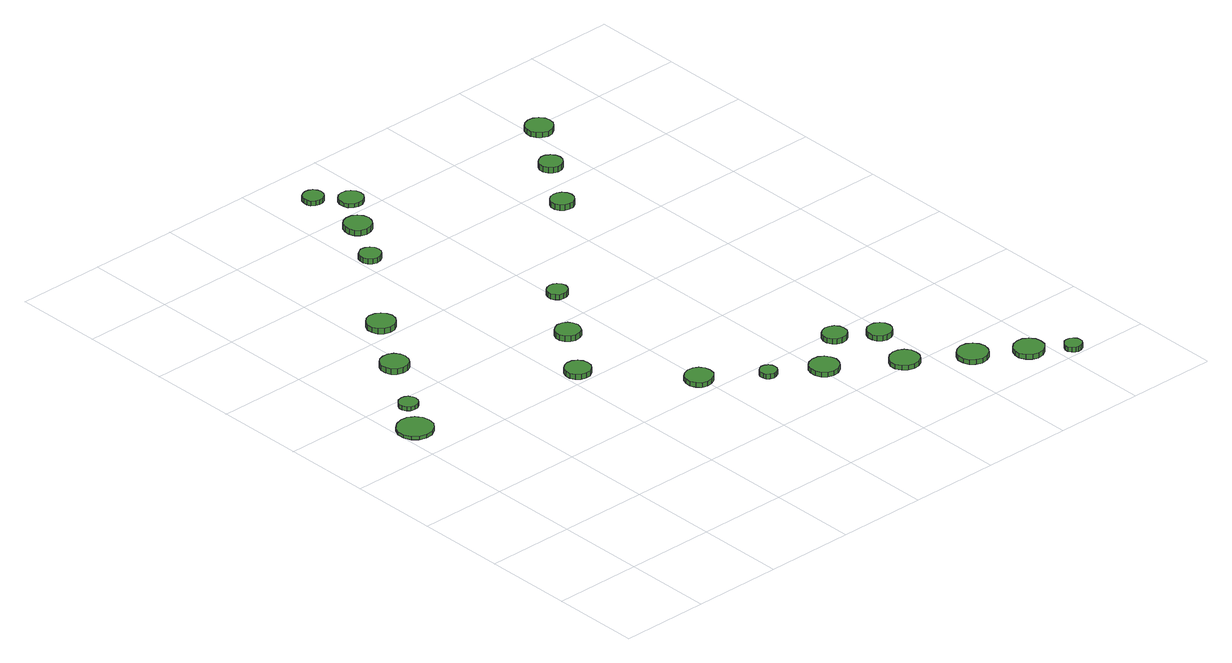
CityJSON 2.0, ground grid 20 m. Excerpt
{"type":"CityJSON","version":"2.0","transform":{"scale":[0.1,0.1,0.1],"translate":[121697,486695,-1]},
"CityObjects":{
"tree1":{"type":"SolitaryVegetationObject","attributes":{"function":"something"},"geometry":[{"type":"MultiSurface","lod":"1","boundaries":[[[0,1,2,3,4,5,6,7,8,9,10,11,12,13,14]],[[15,16,17,18,19,20,21,22,23,24,25,26,27,28,29]],[[0,29,28,1]],[[1,28,27,2]],[[2,27,26,3]],[[3,26,25,4]],[[4,25,24,5]],[[5,24,23,6]],[[6,23,22,7]],[[7,22,21,8]],[[8,21,20,9]],[[9,20,19,10]],[[10,19,18,11]],[[11,18,17,12]],[[12,17,16,13]],[[13,16,15,14]],[[14,15,29,0]]]}]},
"tree2":{"type":"SolitaryVegetationObject","attributes":{"function":"something"},"geometry":[{"type":"MultiSurface","lod":"1","boundaries":[[[30,31,32,33,34,35,36,37,38,39,40,41,42,43,44]],[[45,46,47,48,49,50,51,52,53,54,55,56,57,58,59]],[[30,59,58,31]],[[31,58,57,32]],[[32,57,56,33]],[[33,56,55,34]],[[34,55,54,35]],[[35,54,53,36]],[[36,53,52,37]],[[37,52,51,38]],[[38,51,50,39]],[[39,50,49,40]],[[40,49,48,41]],[[41,48,47,42]],[[42,47,46,43]],[[43,46,45,44]],[[44,45,59,30]]]}]},
"tree3":{"type":"SolitaryVegetationObject","attributes":{"function":"something"},"geometry":[{"type":"MultiSurface","lod":"1","boundaries":[[[60,61,62,63,64,65,66,67,68,69,70,71,72,73,74]],[[75,76,77,78,79,80,81,82,83,84,85,86,87,88,89]],[[60,89,88,61]],[[61,88,87,62]],[[62,87,86,63]],[[63,86,85,64]],[[64,85,84,65]],[[65,84,83,66]],[[66,83,82,67]],[[67,82,81,68]],[[68,81,80,69]],[[69,80,79,70]],[[70,79,78,71]],[[71,78,77,72]],[[72,77,76,73]],[[73,76,75,74]],[[74,75,89,60]]]}]},
"tree4":{"type":"SolitaryVegetationObject","attributes":{"function":"something"},"geometry":[{"type":"MultiSurface","lod":"1","boundaries":[[[90,91,92,93,94,95,96,97,98,99,100,101,102,103,104]],[[105,106,107,108,109,110,111,112,113,114,115,116,117,118,119]],[[90,119,118,91]],[[91,118,117,92]],[[92,117,116,93]],[[93,116,115,94]],[[94,115,114,95]],[[95,114,113,96]],[[96,113,112,97]],[[97,112,111,98]],[[98,111,110,99]],[[99,110,109,100]],[[100,109,108,101]],[[101,108,107,102]],[[102,107,106,103]],[[103,106,105,104]],[[104,105,119,90]]]}]},
"tree5":{"type":"SolitaryVegetationObject","attributes":{"function":"something"},"geometry":[{"type":"MultiSurface","lod":"1","boundaries":[[[120,121,122,123,124,125,126,127,128,129,130,131,132,133,134]],[[135,136,137,138,139,140,141,142,143,144,145,146,147,148,149]],[[120,149,148,121]],[[121,148,147,122]],[[122,147,146,123]],[[123,146,145,124]],[[124,145,144,125]],[[125,144,143,126]],[[126,143,142,127]],[[127,142,141,128]],[[128,141,140,129]],[[129,140,139,130]],[[130,139,138,131]],[[131,138,137,132]],[[132,137,136,133]],[[133,136,135,134]],[[134,135,149,120]]]}]},
"tree6":{"type":"SolitaryVegetationObject","attributes":{"function":"something"},"geometry":[{"type":"MultiSurface","lod":"1","boundaries":[[[150,151,152,153,154,155,156,157,158,159,160,161,162,163,164]],[[165,166,167,168,169,170,171,172,173,174,175,176,177,178,179]],[[150,179,178,151]],[[151,178,177,152]],[[152,177,176,153]],[[153,176,175,154]],[[154,175,174,155]],[[155,174,173,156]],[[156,173,172,157]],[[157,172,171,158]],[[158,171,170,159]],[[159,170,169,160]],[[160,169,168,161]],[[161,168,167,162]],[[162,167,166,163]],[[163,166,165,164]],[[164,165,179,150]]]}]},
"tree7":{"type":"SolitaryVegetationObject","attributes":{"function":"something"},"geometry":[{"type":"MultiSurface","lod":"1","boundaries":[[[180,181,182,183,184,185,186,187,188,189,190,191,192,193,194]],[[195,196,197,198,199,200,201,202,203,204,205,206,207,208,209]],[[180,209,208,181]],[[181,208,207,182]],[[182,207,206,183]],[[183,206,205,184]],[[184,205,204,185]],[[185,204,203,186]],[[186,203,202,187]],[[187,202,201,188]],[[188,201,200,189]],[[189,200,199,190]],[[190,199,198,191]],[[191,198,197,192]],[[192,197,196,193]],[[193,196,195,194]],[[194,195,209,180]]]}]},
"tree8":{"type":"SolitaryVegetationObject","attributes":{"function":"something"},"geometry":[{"type":"MultiSurface","lod":"1","boundaries":[[[210,211,212,213,214,215,216,217,218,219,220,221,222,223,224]],[[225,226,227,228,229,230,231,232,233,234,235,236,237,238,239]],[[210,239,238,211]],[[211,238,237,212]],[[212,237,236,213]],[[213,236,235,214]],[[214,235,234,215]],[[215,234,233,216]],[[216,233,232,217]],[[217,232,231,218]],[[218,231,230,219]],[[219,230,229,220]],[[220,229,228,221]],[[221,228,227,222]],[[222,227,226,223]],[[223,226,225,224]],[[224,225,239,210]]]}]},
"tree9":{"type":"SolitaryVegetationObject","attributes":{"function":"something"},"geometry":[{"type":"MultiSurface","lod":"1","boundaries":[[[240,241,242,243,244,245,246,247,248,249,250,251,252,253,254]],[[255,256,257,258,259,260,261,262,263,264,265,266,267,268,269]],[[240,269,268,241]],[[241,268,267,242]],[[242,267,266,243]],[[243,266,265,244]],[[244,265,264,245]],[[245,264,263,246]],[[246,263,262,247]],[[247,262,261,248]],[[248,261,260,249]],[[249,260,259,250]],[[250,259,258,251]],[[251,258,257,252]],[[252,257,256,253]],[[253,256,255,254]],[[254,255,269,240]]]}]},
"tree10":{"type":"SolitaryVegetationObject","attributes":{"function":"something"},"geometry":[{"type":"MultiSurface","lod":"1","boundaries":[[[270,271,272,273,274,275,276,277,278,279,280,281,282,283,284]],[[285,286,287,288,289,290,291,292,293,294,295,296,297,298,299]],[[270,299,298,271]],[[271,298,297,272]],[[272,297,296,273]],[[273,296,295,274]],[[274,295,294,275]],[[275,294,293,276]],[[276,293,292,277]],[[277,292,291,278]],[[278,291,290,279]],[[279,290,289,280]],[[280,289,288,281]],[[281,288,287,282]],[[282,287,286,283]],[[283,286,285,284]],[[284,285,299,270]]]}]},
"tree11":{"type":"SolitaryVegetationObject","attributes":{"function":"something"},"geometry":[{"type":"MultiSurface","lod":"1","boundaries":[[[300,301,302,303,304,305,306,307,308,309,310,311,312,313,314]],[[315,316,317,318,319,320,321,322,323,324,325,326,327,328,329]],[[300,329,328,301]],[[301,328,327,302]],[[302,327,326,303]],[[303,326,325,304]],[[304,325,324,305]],[[305,324,323,306]],[[306,323,322,307]],[[307,322,321,308]],[[308,321,320,309]],[[309,320,319,310]],[[310,319,318,311]],[[311,318,317,312]],[[312,317,316,313]],[[313,316,315,314]],[[314,315,329,300]]]}]},
"tree12":{"type":"SolitaryVegetationObject","attributes":{"function":"something"},"geometry":[{"type":"MultiSurface","lod":"1","boundaries":[[[330,331,332,333,334,335,336,337,338,339,340,341,342,343,344]],[[345,346,347,348,349,350,351,352,353,354,355,356,357,358,359]],[[330,359,358,331]],[[331,358,357,332]],[[332,357,356,333]],[[333,356,355,334]],[[334,355,354,335]],[[335,354,353,336]],[[336,353,352,337]],[[337,352,351,338]],[[338,351,350,339]],[[339,350,349,340]],[[340,349,348,341]],[[341,348,347,342]],[[342,347,346,343]],[[343,346,345,344]],[[344,345,359,330]]]}]},
"tree13":{"type":"SolitaryVegetationObject","attributes":{"function":"something"},"geometry":[{"type":"MultiSurface","lod":"1","boundaries":[[[360,361,362,363,364,365,366,367,368,369,370,371,372,373,374]],[[375,376,377,378,379,380,381,382,383,384,385,386,387,388,389]],[[360,389,388,361]],[[361,388,387,362]],[[362,387,386,363]],[[363,386,385,364]],[[364,385,384,365]],[[365,384,383,366]],[[366,383,382,367]],[[367,382,381,368]],[[368,381,380,369]],[[369,380,379,370]],[[370,379,378,371]],[[371,378,377,372]],[[372,377,376,373]],[[373,376,375,374]],[[374,375,389,360]]]}]},
"tree14":{"type":"SolitaryVegetationObject","attributes":{"function":"something"},"geometry":[{"type":"MultiSurface","lod":"1","boundaries":[[[390,391,392,393,394,395,396,397,398,399,400,401,402,403,404]],[[405,406,407,408,409,410,411,412,413,414,415,416,417,418,419]],[[390,419,418,391]],[[391,418,417,392]],[[392,417,416,393]],[[393,416,415,394]],[[394,415,414,395]],[[395,414,413,396]],[[396,413,412,397]],[[397,412,411,398]],[[398,411,410,399]],[[399,410,409,400]],[[400,409,408,401]],[[401,408,407,402]],[[402,407,406,403]],[[403,406,405,404]],[[404,405,419,390]]]}]},
"tree15":{"type":"SolitaryVegetationObject","attributes":{"function":"something"},"geometry":[{"type":"MultiSurface","lod":"1","boundaries":[[[420,421,422,423,424,425,426,427,428,429,430,431,432,433,434]],[[435,436,437,438,439,440,441,442,443,444,445,446,447,448,449]],[[420,449,448,421]],[[421,448,447,422]],[[422,447,446,423]],[[423,446,445,424]],[[424,445,444,425]],[[425,444,443,426]],[[426,443,442,427]],[[427,442,441,428]],[[428,441,440,429]],[[429,440,439,430]],[[430,439,438,431]],[[431,438,437,432]],[[432,437,436,433]],[[433,436,435,434]],[[434,435,449,420]]]}]},
"tree16":{"type":"SolitaryVegetationObject","attributes":{"function":"something"},"geometry":[{"type":"MultiSurface","lod":"1","boundaries":[[[450,451,452,453,454,455,456,457,458,459,460,461,462,463,464]],[[465,466,467,468,469,470,471,472,473,474,475,476,477,478,479]],[[450,479,478,451]],[[451,478,477,452]],[[452,477,476,453]],[[453,476,475,454]],[[454,475,474,455]],[[455,474,473,456]],[[456,473,472,457]],[[457,472,471,458]],[[458,471,470,459]],[[459,470,469,460]],[[460,469,468,461]],[[461,468,467,462]],[[462,467,466,463]],[[463,466,465,464]],[[464,465,479,450]]]}]},
"tree17":{"type":"SolitaryVegetationObject","attributes":{"function":"something"},"geometry":[{"type":"MultiSurface","lod":"1","boundaries":[[[480,481,482,483,484,485,486,487,488,489,490,491,492,493,494]],[[495,496,497,498,499,500,501,502,503,504,505,506,507,508,509]],[[480,509,508,481]],[[481,508,507,482]],[[482,507,506,483]],[[483,506,505,484]],[[484,505,504,485]],[[485,504,503,486]],[[486,503,502,487]],[[487,502,501,488]],[[488,501,500,489]],[[489,500,499,490]],[[490,499,498,491]],[[491,498,497,492]],[[492,497,496,493]],[[493,496,495,494]],[[494,495,509,480]]]}]},
"tree18":{"type":"SolitaryVegetationObject","attributes":{"function":"something"},"geometry":[{"type":"MultiSurface","lod":"1","boundaries":[[[510,511,512,513,514,515,516,517,518,519,520,521,522,523,524]],[[525,526,527,528,529,530,531,532,533,534,535,536,537,538,539]],[[510,539,538,511]],[[511,538,537,512]],[[512,537,536,513]],[[513,536,535,514]],[[514,535,534,515]],[[515,534,533,516]],[[516,533,532,517]],[[517,532,531,518]],[[518,531,530,519]],[[519,530,529,520]],[[520,529,528,521]],[[521,528,527,522]],[[522,527,526,523]],[[523,526,525,524]],[[524,525,539,510]]]}]},
"tree19":{"type":"SolitaryVegetationObject","attributes":{"function":"something"},"geometry":[{"type":"MultiSurface","lod":"1","boundaries":[[[540,541,542,543,544,545,546,547,548,549,550,551,552,553,554]],[[555,556,557,558,559,560,561,562,563,564,565,566,567,568,569]],[[540,569,568,541]],[[541,568,567,542]],[[542,567,566,543]],[[543,566,565,544]],[[544,565,564,545]],[[545,564,563,546]],[[546,563,562,547]],[[547,562,561,548]],[[548,561,560,549]],[[549,560,559,550]],[[550,559,558,551]],[[551,558,557,552]],[[552,557,556,553]],[[553,556,555,554]],[[554,555,569,540]]]}]},
"tree20":{"type":"SolitaryVegetationObject","attributes":{"function":"something"},"geometry":[{"type":"MultiSurface","lod":"1","boundaries":[[[570,571,572,573,574,575,576,577,578,579,580,581,582,583,584]],[[585,586,587,588,589,590,591,592,593,594,595,596,597,598,599]],[[570,599,598,571]],[[571,598,597,572]],[[572,597,596,573]],[[573,596,595,574]],[[574,595,594,575]],[[575,594,593,576]],[[576,593,592,577]],[[577,592,591,578]],[[578,591,590,579]],[[579,590,589,580]],[[580,589,588,581]],[[581,588,587,582]],[[582,587,586,583]],[[583,586,585,584]],[[584,585,599,570]]]}]},
"tree21":{"type":"SolitaryVegetationObject","attributes":{"function":"something"},"geometry":[{"type":"MultiSurface","lod":"1","boundaries":[[[600,601,602,603,604,605,606,607,608,609,610,611,612,613,614]],[[615,616,617,618,619,620,621,622,623,624,625,626,627,628,629]],[[600,629,628,601]],[[601,628,627,602]],[[602,627,626,603]],[[603,626,625,604]],[[604,625,624,605]],[[605,624,623,606]],[[606,623,622,607]],[[607,622,621,608]],[[608,621,620,609]],[[609,620,619,610]],[[610,619,618,611]],[[611,618,617,612]],[[612,617,616,613]],[[613,616,615,614]],[[614,615,629,600]]]}]},
"tree22":{"type":"SolitaryVegetationObject","attributes":{"function":"something"},"geometry":[{"type":"MultiSurface","lod":"1","boundaries":[[[630,631,632,633,634,635,636,637,638,639,640,641,642,643,644]],[[645,646,647,648,649,650,651,652,653,654,655,656,657,658,659]],[[630,659,658,631]],[[631,658,657,632]],[[632,657,656,633]],[[633,656,655,634]],[[634,655,654,635]],[[635,654,653,636]],[[636,653,652,637]],[[637,652,651,638]],[[638,651,650,639]],[[639,650,649,640]],[[640,649,648,641]],[[641,648,647,642]],[[642,647,646,643]],[[643,646,645,644]],[[644,645,659,630]]]}]},
"tree23":{"type":"SolitaryVegetationObject","attributes":{"function":"something"},"geometry":[{"type":"MultiSurface","lod":"1","boundaries":[[[660,661,662,663,664,665,666,667,668,669,670,671,672,673,674]],[[675,676,677,678,679,680,681,682,683,684,685,686,687,688,689]],[[660,689,688,661]],[[661,688,687,662]],[[662,687,686,663]],[[663,686,685,664]],[[664,685,684,665]],[[665,684,683,666]],[[666,683,682,667]],[[667,682,681,668]],[[668,681,680,669]],[[669,680,679,670]],[[670,679,678,671]],[[671,678,677,672]],[[672,677,676,673]],[[673,676,675,674]],[[674,675,689,660]]]}]}
},
"vertices":[
[78,693,16],[75,709,16],[65,722,16],[51,731,16],[35,732,16],[19,727,16],[7,716,16],[0,701,16],[0,685,16],[7,670,16],[19,659,16],[35,654,16],[51,656,16],[65,664,16],[75,677,16],[75,677,8],[65,664,8],[51,656,8],[35,654,8],[19,659,8],[7,670,8],[0,685,8],[0,701,8],[7,716,8],[19,727,8],[35,732,8],[51,731,8],[65,722,8],[75,709,8],[78,693,8],
[115,773,17],[113,781,17],[108,789,17],[101,793,17],[92,794,17],[83,791,17],[77,785,17],[73,777,17],[73,768,17],[77,760,17],[83,754,17],[92,752,17],[101,753,17],[108,757,17],[113,764,17],[113,764,8],[108,757,8],[101,753,8],[92,752,8],[83,754,8],[77,760,8],[73,768,8],[73,777,8],[77,785,8],[83,791,8],[92,794,8],[101,793,8],[108,789,8],[113,781,8],[115,773,8],
[207,904,21],[204,916,21],[197,927,21],[186,933,21],[173,934,21],[160,930,21],[151,922,21],[146,910,21],[146,897,21],[151,885,21],[160,877,21],[173,873,21],[186,874,21],[197,880,21],[204,891,21],[204,891,8],[197,880,8],[186,874,8],[173,873,8],[160,877,8],[151,885,8],[146,897,8],[146,910,8],[151,922,8],[160,930,8],[173,934,8],[186,933,8],[197,927,8],[204,916,8],[207,904,8],
[288,1030,28],[285,1042,28],[277,1053,28],[266,1059,28],[253,1061,28],[241,1057,28],[231,1048,28],[226,1036,28],[226,1023,28],[231,1012,28],[241,1003,28],[253,999,28],[266,1000,28],[277,1007,28],[285,1017,28],[285,1017,15],[277,1007,15],[266,1000,15],[253,999,15],[241,1003,15],[231,1012,15],[226,1023,15],[226,1036,15],[231,1048,15],[241,1057,15],[253,1061,15],[266,1059,15],[277,1053,15],[285,1042,15],[288,1030,15],
[463,636,19],[461,647,19],[454,657,19],[444,663,19],[432,664,19],[421,660,19],[412,653,19],[407,642,19],[407,630,19],[412,619,19],[421,611,19],[432,608,19],[444,609,19],[454,615,19],[461,624,19],[461,624,7],[454,615,7],[444,609,7],[432,608,7],[421,611,7],[412,619,7],[407,630,7],[407,642,7],[412,653,7],[421,660,7],[432,664,7],[444,663,7],[454,657,7],[461,647,7],[463,636,7],
[625,447,19],[623,459,19],[615,470,19],[604,476,19],[591,477,19],[579,473,19],[570,465,19],[565,453,19],[565,440,19],[570,429,19],[579,420,19],[591,416,19],[604,418,19],[615,424,19],[623,434,19],[623,434,8],[615,424,8],[604,418,8],[591,416,8],[579,420,8],[570,429,8],[565,440,8],[565,453,8],[570,465,8],[579,473,8],[591,477,8],[604,476,8],[615,470,8],[623,459,8],[625,447,8],
[548,758,20],[545,769,20],[539,778,20],[529,784,20],[517,785,20],[507,781,20],[498,774,20],[493,763,20],[493,752,20],[498,742,20],[507,734,20],[517,730,20],[529,732,20],[539,737,20],[545,747,20],[545,747,7],[539,737,7],[529,732,7],[517,730,7],[507,734,7],[498,742,7],[493,752,7],[493,763,7],[498,774,7],[507,781,7],[517,785,7],[529,784,7],[539,778,7],[545,769,7],[548,758,7],
[442,1237,30],[440,1247,30],[434,1255,30],[425,1260,30],[415,1261,30],[406,1257,30],[399,1251,30],[395,1242,30],[395,1232,30],[399,1223,30],[406,1216,30],[415,1213,30],[425,1214,30],[434,1219,30],[440,1227,30],[440,1227,18],[434,1219,18],[425,1214,18],[415,1213,18],[406,1216,18],[399,1223,18],[395,1232,18],[395,1242,18],[399,1251,18],[406,1257,18],[415,1261,18],[425,1260,18],[434,1255,18],[440,1247,18],[442,1237,18],
[731,367,19],[730,375,19],[725,381,19],[718,385,19],[711,386,19],[703,383,19],[697,378,19],[694,371,19],[694,363,19],[697,356,19],[703,351,19],[711,348,19],[718,349,19],[725,353,19],[730,359,19],[730,359,8],[725,353,8],[718,349,8],[711,348,8],[703,351,8],[697,356,8],[694,363,8],[694,371,8],[697,378,8],[703,383,8],[711,386,8],[718,385,8],[725,381,8],[730,375,8],[731,367,8],
[631,884,23],[629,893,23],[623,901,23],[615,905,23],[606,906,23],[597,903,23],[590,897,23],[586,889,23],[586,879,23],[590,871,23],[597,864,23],[606,862,23],[615,863,23],[623,867,23],[629,875,23],[629,875,11],[623,867,11],[615,863,11],[606,862,11],[597,864,11],[590,871,11],[586,879,11],[586,889,11],[590,897,11],[597,903,11],[606,906,11],[615,905,11],[623,901,11],[629,893,11],[631,884,11],
[521,1352,21],[518,1364,21],[511,1375,21],[500,1381,21],[487,1382,21],[475,1378,21],[466,1370,21],[461,1358,21],[461,1346,21],[466,1334,21],[475,1326,21],[487,1322,21],[500,1323,21],[511,1329,21],[518,1340,21],[518,1340,8],[511,1329,8],[500,1323,8],[487,1322,8],[475,1326,8],[466,1334,8],[461,1346,8],[461,1358,8],[466,1370,8],[475,1378,8],[487,1382,8],[500,1381,8],[511,1375,8],[518,1364,8],[521,1352,8],
[842,305,19],[839,318,19],[831,329,19],[820,336,19],[806,337,19],[793,333,19],[783,324,19],[778,312,19],[778,298,19],[783,286,19],[793,277,19],[806,273,19],[820,274,19],[831,281,19],[839,292,19],[839,292,8],[831,281,8],[820,274,8],[806,273,8],[793,277,8],[783,286,8],[778,298,8],[778,312,8],[783,324,8],[793,333,8],[806,337,8],[820,336,8],[831,329,8],[839,318,8],[842,305,8],
[523,1496,18],[521,1505,18],[515,1513,18],[507,1517,18],[498,1518,18],[489,1515,18],[481,1509,18],[478,1500,18],[478,1491,18],[481,1482,18],[489,1476,18],[498,1473,18],[507,1474,18],[515,1478,18],[521,1486,18],[521,1486,7],[515,1478,7],[507,1474,7],[498,1473,7],[489,1476,7],[481,1482,7],[478,1491,7],[478,1500,7],[481,1509,7],[489,1515,7],[498,1518,7],[507,1517,7],[515,1513,7],[521,1505,7],[523,1496,7],
[581,1441,16],[579,1452,16],[572,1461,16],[563,1466,16],[551,1467,16],[541,1464,16],[532,1456,16],[528,1446,16],[528,1435,16],[532,1425,16],[541,1417,16],[551,1414,16],[563,1415,16],[572,1421,16],[579,1430,16],[579,1430,7],[572,1421,7],[563,1415,7],[551,1414,7],[541,1417,7],[532,1425,7],[528,1435,7],[528,1446,7],[532,1456,7],[541,1464,7],[551,1467,7],[563,1466,7],[572,1461,7],[579,1452,7],[581,1441,7],
[979,214,19],[977,227,19],[969,238,19],[957,245,19],[944,246,19],[931,242,19],[921,233,19],[915,221,19],[915,207,19],[921,195,19],[931,186,19],[944,182,19],[957,183,19],[969,190,19],[977,201,19],[977,201,8],[969,190,8],[957,183,8],[944,182,8],[931,186,8],[921,195,8],[915,207,8],[915,221,8],[921,233,8],[931,242,8],[944,246,8],[957,245,8],[969,238,8],[977,227,8],[979,214,8],
[934,380,21],[932,391,21],[925,400,21],[916,405,21],[905,407,21],[894,403,21],[886,396,21],[881,386,21],[881,375,21],[886,364,21],[894,357,21],[905,354,21],[916,355,21],[925,360,21],[932,369,21],[932,369,9],[925,360,9],[916,355,9],[905,354,9],[894,357,9],[886,364,9],[881,375,9],[881,386,9],[886,396,9],[894,403,9],[905,407,9],[916,405,9],[925,400,9],[932,391,9],[934,380,9],
[1011,328,20],[1009,339,20],[1002,348,20],[992,354,20],[981,355,20],[971,352,20],[962,344,20],[958,334,20],[958,323,20],[962,313,20],[971,305,20],[981,302,20],[992,303,20],[1002,308,20],[1009,317,20],[1009,317,8],[1002,308,8],[992,303,8],[981,302,8],[971,305,8],[962,313,8],[958,323,8],[958,334,8],[962,344,8],[971,352,8],[981,355,8],[992,354,8],[1002,348,8],[1009,339,8],[1011,328,8],
[1098,138,19],[1095,151,19],[1087,162,19],[1075,169,19],[1061,171,19],[1048,166,19],[1037,157,19],[1032,145,19],[1032,131,19],[1037,118,19],[1048,109,19],[1061,104,19],[1075,106,19],[1087,113,19],[1095,124,19],[1095,124,8],[1087,113,8],[1075,106,8],[1061,104,8],[1048,109,8],[1037,118,8],[1032,131,8],[1032,145,8],[1037,157,8],[1048,166,8],[1061,171,8],[1075,169,8],[1087,162,8],[1095,151,8],[1098,138,8],
[1194,75,19],[1192,88,19],[1183,99,19],[1172,106,19],[1158,107,19],[1145,103,19],[1135,94,19],[1129,81,19],[1129,68,19],[1135,55,19],[1145,46,19],[1158,42,19],[1172,43,19],[1183,50,19],[1192,61,19],[1192,61,8],[1183,50,8],[1172,43,8],[1158,42,8],[1145,46,8],[1135,55,8],[1129,68,8],[1129,81,8],[1135,94,8],[1145,103,8],[1158,107,8],[1172,106,8],[1183,99,8],[1192,88,8],[1194,75,8],
[881,1136,24],[879,1146,24],[872,1155,24],[863,1160,24],[853,1161,24],[842,1158,24],[835,1151,24],[830,1141,24],[830,1131,24],[835,1121,24],[842,1114,24],[853,1111,24],[863,1112,24],[872,1117,24],[879,1126,24],[879,1126,11],[872,1117,11],[863,1112,11],[853,1111,11],[842,1114,11],[835,1121,11],[830,1131,11],[830,1141,11],[835,1151,11],[842,1158,11],[853,1161,11],[863,1160,11],[872,1155,11],[879,1146,11],[881,1136,11],
[1257,24,19],[1255,32,19],[1250,38,19],[1243,42,19],[1235,43,19],[1228,41,19],[1222,35,19],[1218,28,19],[1218,20,19],[1222,13,19],[1228,7,19],[1235,5,19],[1243,6,19],[1250,10,19],[1255,16,19],[1255,16,8],[1250,10,8],[1243,6,8],[1235,5,8],[1228,7,8],[1222,13,8],[1218,20,8],[1218,28,8],[1222,35,8],[1228,41,8],[1235,43,8],[1243,42,8],[1250,38,8],[1255,32,8],[1257,24,8],
[967,1263,21],[965,1274,21],[958,1282,21],[949,1288,21],[939,1289,21],[928,1285,21],[921,1278,21],[916,1269,21],[916,1258,21],[921,1248,21],[928,1241,21],[939,1238,21],[949,1239,21],[958,1244,21],[965,1253,21],[965,1253,8],[958,1244,8],[949,1239,8],[939,1238,8],[928,1241,8],[921,1248,8],[916,1258,8],[916,1269,8],[921,1278,8],[928,1285,8],[939,1289,8],[949,1288,8],[958,1282,8],[965,1274,8],[967,1263,8],
[1051,1384,20],[1049,1396,20],[1041,1407,20],[1030,1413,20],[1018,1414,20],[1006,1410,20],[997,1402,20],[992,1390,20],[992,1378,20],[997,1366,20],[1006,1358,20],[1018,1354,20],[1030,1355,20],[1041,1362,20],[1049,1372,20],[1049,1372,8],[1041,1362,8],[1030,1355,8],[1018,1354,8],[1006,1358,8],[997,1366,8],[992,1378,8],[992,1390,8],[997,1402,8],[1006,1410,8],[1018,1414,8],[1030,1413,8],[1041,1407,8],[1049,1396,8],[1051,1384,8]
]}
